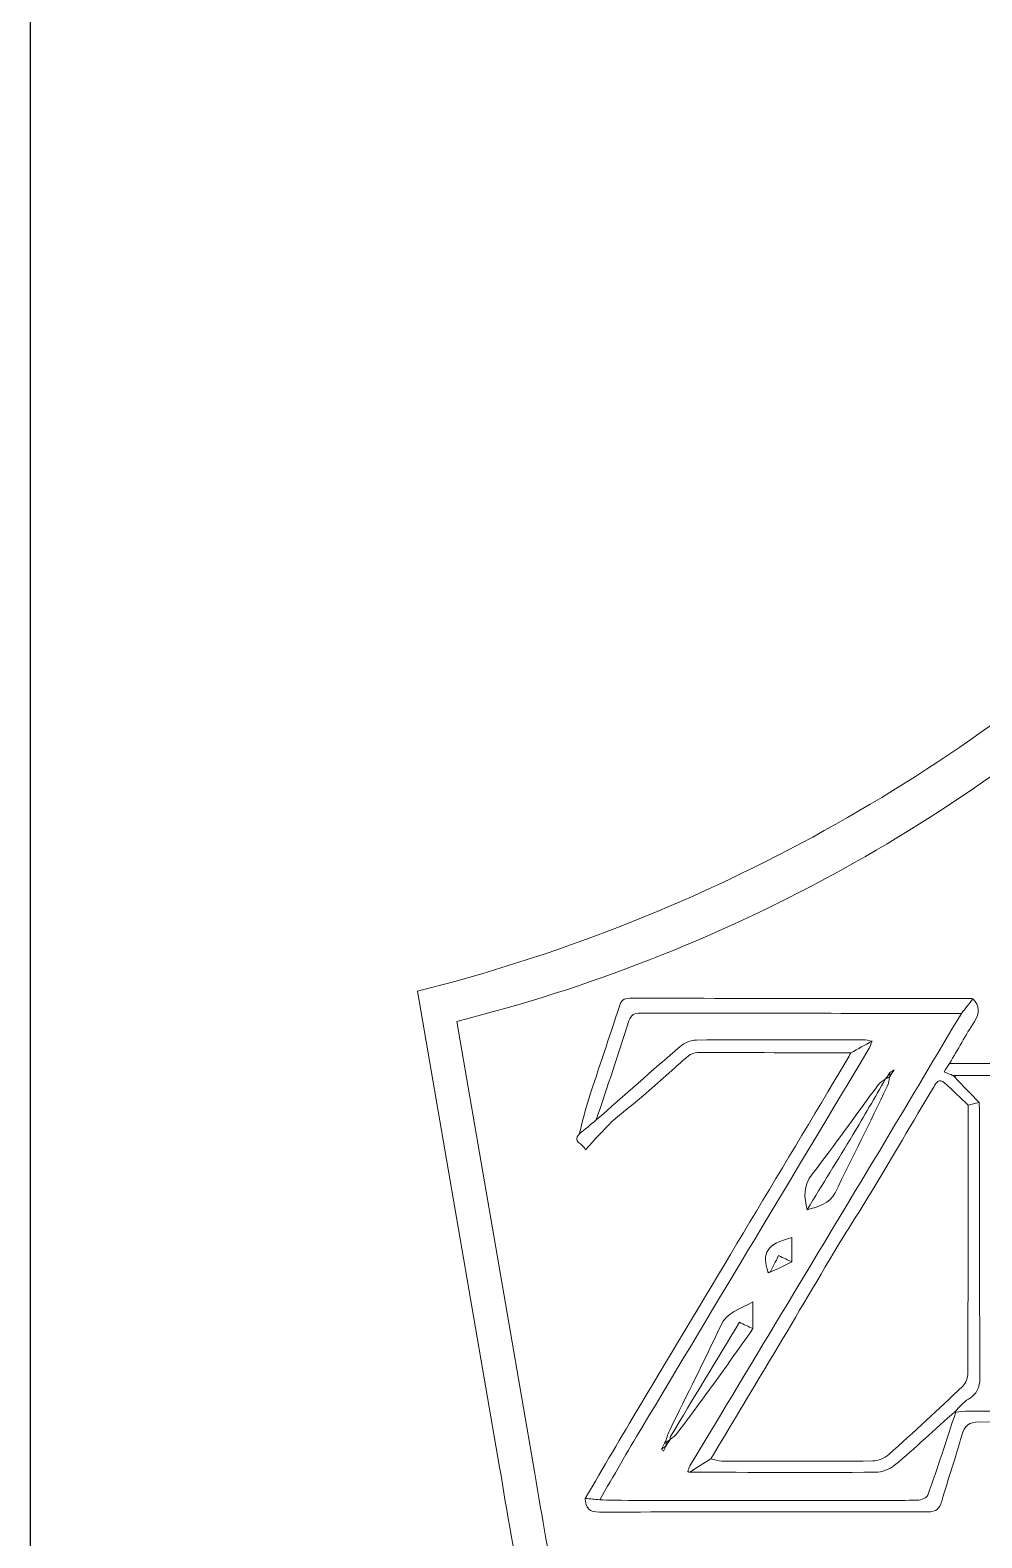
# Model space of a CAD drawing. Header units: inches. Extents: x 0 to 12, y 0 to 12.
# Drawn here: x 0 to 1.07, y 1.188 to 2.884 of the extents above; entities that cross this region are included whole.
import ezdxf

# ---------------------------------------------------------------- set-up
doc = ezdxf.new("R2010")
doc.units = ezdxf.units.IN
doc.header["$MEASUREMENT"] = 0

msp = doc.modelspace()

# ---------------------------------------------------------------- linework, layer by layer
at = {"color": 250, "lineweight": 0}
msp.add_line((0.4352, 1.8027), (0.5277, 1.2675), dxfattribs=at)
at = {"color": 5, "lineweight": 0}
msp.add_line((0.4795, 1.7687), (0.5674, 1.2603), dxfattribs=at)
msp.add_lwpolyline([(0, 0), (12, 0), (12, 12), (0, 12)], close=True)
at = {"color": 250, "lineweight": 0}
msp.add_arc((-0.0292, 3.648), 1.9029, 284.1261, 312.9293, dxfattribs=at)
at = {"color": 5, "lineweight": 0}
msp.add_arc((0.0384, 3.5218), 1.8077, 284.1261, 312.9293, dxfattribs=at)
for points, knots in [([(1.0598, 1.7942), (1.0555, 1.7887), (1.0512, 1.7832), (1.0468, 1.7778), (0.9267, 1.7778), (0.8066, 1.7778), (0.6864, 1.7781), (0.6793, 1.7781), (0.6755, 1.7764), (0.6731, 1.7692), (0.6611, 1.732), (0.6487, 1.695), (0.6363, 1.6579), (0.6299, 1.6526), (0.6235, 1.6473), (0.6171, 1.642), (0.6207, 1.6552), (0.6237, 1.6686), (0.6279, 1.6816), (0.6392, 1.7164), (0.6511, 1.751), (0.6623, 1.7858), (0.6644, 1.7921), (0.6671, 1.7948), (0.6742, 1.7948), (0.8011, 1.7946), (0.928, 1.7946), (1.055, 1.7946), (1.0566, 1.7946), (1.0582, 1.7944), (1.0598, 1.7942)], [0, 0, 0, 0, 1, 1, 1, 2, 2, 2, 3, 3, 3, 4, 4, 4, 5, 5, 5, 6, 6, 6, 7, 7, 7, 8, 8, 8, 9, 9, 9, 10, 10, 10, 10]), ([(1.0598, 1.7942), (1.0672, 1.7861), (1.0677, 1.7781), (1.0614, 1.7685), (1.0515, 1.7532), (1.0427, 1.7371), (1.0334, 1.7213), (1.0315, 1.7184), (1.0296, 1.7155), (1.0273, 1.7121), (1.0311, 1.7105), (1.034, 1.7093), (1.0369, 1.708), (1.0377, 1.7073), (1.0386, 1.7067), (1.0395, 1.706), (1.0485, 1.6965), (1.0576, 1.687), (1.0666, 1.6775), (1.0625, 1.6766), (1.0584, 1.6756), (1.0543, 1.6747), (1.0456, 1.6829), (1.037, 1.6912), (1.0283, 1.6993), (1.0214, 1.7058), (1.0183, 1.6995), (1.0156, 1.6949), (0.992, 1.6554), (0.9688, 1.6156), (0.9451, 1.5761), (0.9332, 1.5562), (0.9202, 1.5369), (0.9083, 1.5169), (0.8824, 1.4737), (0.857, 1.4302), (0.8312, 1.3869), (0.8093, 1.3501), (0.7871, 1.3135), (0.765, 1.2768), (0.7571, 1.2717), (0.7492, 1.2667), (0.7414, 1.2617), (0.7414, 1.2617), (0.7413, 1.2617), (0.7413, 1.2617), (0.7406, 1.262), (0.74, 1.2622), (0.7392, 1.2622), (0.74, 1.2644), (0.7404, 1.2669), (0.7416, 1.2689), (0.8148, 1.3908), (0.8882, 1.5125), (0.9614, 1.6344), (0.99, 1.6821), (1.0183, 1.73), (1.0468, 1.7778), (1.0512, 1.7832), (1.0555, 1.7887), (1.0598, 1.7942)], [0, 0, 0, 0, 1, 1, 1, 2, 2, 2, 3, 3, 3, 4, 4, 4, 5, 5, 5, 6, 6, 6, 7, 7, 7, 8, 8, 8, 9, 9, 9, 10, 10, 10, 11, 11, 11, 12, 12, 12, 13, 13, 13, 14, 14, 14, 15, 15, 15, 16, 16, 16, 17, 17, 17, 18, 18, 18, 19, 19, 19, 20, 20, 20, 20]), ([(0.9465, 1.7466), (0.943, 1.7471), (0.9394, 1.748), (0.9358, 1.748), (0.8735, 1.7481), (0.8112, 1.7483), (0.7489, 1.7478), (0.7428, 1.7477), (0.7355, 1.7447), (0.7308, 1.7406), (0.699, 1.7134), (0.6678, 1.6855), (0.6363, 1.6579), (0.6487, 1.695), (0.6611, 1.732), (0.6731, 1.7692), (0.6755, 1.7764), (0.6793, 1.7781), (0.6864, 1.7781), (0.8066, 1.7778), (0.9267, 1.7778), (1.0468, 1.7778), (1.0183, 1.73), (0.99, 1.6821), (0.9614, 1.6344), (0.8882, 1.5125), (0.8148, 1.3908), (0.7416, 1.2689), (0.7404, 1.2669), (0.74, 1.2644), (0.7392, 1.2622), (0.7399, 1.262), (0.7406, 1.2619), (0.7413, 1.2617), (0.7413, 1.2617), (0.7414, 1.2617), (0.7414, 1.2617), (0.8109, 1.2616), (0.8805, 1.2612), (0.9501, 1.2617), (0.9574, 1.2617), (0.9661, 1.2648), (0.9716, 1.2695), (0.9949, 1.2891), (1.0171, 1.3098), (1.0397, 1.3301), (1.0397, 1.3301), (1.0404, 1.3292), (1.0404, 1.3292), (1.0301, 1.298), (1.02, 1.2667), (1.009, 1.2358), (1.008, 1.2329), (1.0015, 1.2304), (0.9975, 1.2303), (0.9727, 1.2298), (0.9479, 1.23), (0.9231, 1.23), (0.8341, 1.23), (0.745, 1.23), (0.656, 1.2301), (0.6507, 1.2301), (0.6455, 1.2305), (0.6402, 1.2308), (0.656, 1.2578), (0.6715, 1.2849), (0.6876, 1.3118), (0.7723, 1.4535), (0.8573, 1.5951), (0.9421, 1.7367), (0.9439, 1.7398), (0.945, 1.7433), (0.9465, 1.7466)], [0, 0, 0, 0, 1, 1, 1, 2, 2, 2, 3, 3, 3, 4, 4, 4, 5, 5, 5, 6, 6, 6, 7, 7, 7, 8, 8, 8, 9, 9, 9, 10, 10, 10, 11, 11, 11, 12, 12, 12, 13, 13, 13, 14, 14, 14, 15, 15, 15, 16, 16, 16, 17, 17, 17, 18, 18, 18, 19, 19, 19, 20, 20, 20, 21, 21, 21, 22, 22, 22, 23, 23, 23, 24, 24, 24, 24]), ([(0.9465, 1.7466), (0.9385, 1.7422), (0.9304, 1.7378), (0.9224, 1.7334), (0.8649, 1.7335), (0.8075, 1.7337), (0.7501, 1.7336), (0.7468, 1.7336), (0.7427, 1.7324), (0.7402, 1.7303), (0.7231, 1.7155), (0.7064, 1.7002), (0.6893, 1.6853), (0.6776, 1.6752), (0.665, 1.6661), (0.6536, 1.6556), (0.6437, 1.6464), (0.635, 1.6359), (0.6242, 1.6243), (0.621, 1.6325), (0.6092, 1.6325), (0.6171, 1.642), (0.6235, 1.6473), (0.6299, 1.6526), (0.6363, 1.6579), (0.6678, 1.6855), (0.699, 1.7134), (0.7308, 1.7406), (0.7355, 1.7447), (0.7428, 1.7477), (0.7489, 1.7478), (0.8112, 1.7483), (0.8735, 1.7481), (0.9358, 1.748), (0.9394, 1.748), (0.943, 1.7471), (0.9465, 1.7466)], [0, 0, 0, 0, 1, 1, 1, 2, 2, 2, 3, 3, 3, 4, 4, 4, 5, 5, 5, 6, 6, 6, 7, 7, 7, 8, 8, 8, 9, 9, 9, 10, 10, 10, 11, 11, 11, 12, 12, 12, 12]), ([(0.6402, 1.2308), (0.6348, 1.2312), (0.6294, 1.2317), (0.6239, 1.2322), (0.6443, 1.2669), (0.6645, 1.3017), (0.6852, 1.3362), (0.7629, 1.4661), (0.8407, 1.596), (0.9185, 1.7259), (0.9199, 1.7283), (0.9211, 1.7309), (0.9224, 1.7334), (0.9304, 1.7378), (0.9385, 1.7422), (0.9465, 1.7466), (0.945, 1.7433), (0.9439, 1.7398), (0.9421, 1.7367), (0.8573, 1.5951), (0.7723, 1.4535), (0.6876, 1.3118), (0.6715, 1.2849), (0.656, 1.2578), (0.6402, 1.2308)], [0, 0, 0, 0, 1, 1, 1, 2, 2, 2, 3, 3, 3, 4, 4, 4, 5, 5, 5, 6, 6, 6, 7, 7, 7, 8, 8, 8, 8]), ([(0.9664, 1.7113), (0.9664, 1.7113), (0.9665, 1.7114), (0.9665, 1.7114), (0.9649, 1.7089), (0.9632, 1.7065), (0.9616, 1.704), (0.9616, 1.704), (0.9616, 1.704), (0.9616, 1.704), (0.9589, 1.702), (0.9555, 1.7005), (0.9536, 1.6979), (0.9287, 1.6642), (0.9046, 1.63), (0.879, 1.5968), (0.869, 1.5838), (0.8698, 1.5711), (0.8734, 1.557), (0.8857, 1.5604), (0.8985, 1.5633), (0.9048, 1.5761), (0.9245, 1.6158), (0.944, 1.6556), (0.9634, 1.6955), (0.9651, 1.6989), (0.9654, 1.7029), (0.9663, 1.7067), (0.9663, 1.7067), (0.9662, 1.7066), (0.9662, 1.7066), (0.9679, 1.7091), (0.9696, 1.7117), (0.9712, 1.7142), (0.9696, 1.7133), (0.968, 1.7123), (0.9664, 1.7113)], [0, 0, 0, 0, 1, 1, 1, 2, 2, 2, 3, 3, 3, 4, 4, 4, 5, 5, 5, 6, 6, 6, 7, 7, 7, 8, 8, 8, 9, 9, 9, 10, 10, 10, 11, 11, 11, 12, 12, 12, 12]), ([(0.9662, 1.7066), (0.9663, 1.7082), (0.9664, 1.7098), (0.9665, 1.7114), (0.9665, 1.7114), (0.9664, 1.7113), (0.9664, 1.7113), (0.968, 1.7123), (0.9696, 1.7133), (0.9712, 1.7142), (0.9696, 1.7117), (0.9679, 1.7091), (0.9662, 1.7066)], [0, 0, 0, 0, 1, 1, 1, 2, 2, 2, 3, 3, 3, 4, 4, 4, 4]), ([(0.9712, 1.7142), (0.9696, 1.7133), (0.968, 1.7123), (0.9664, 1.7113), (0.968, 1.7123), (0.9696, 1.7133), (0.9712, 1.7142)], [0, 0, 0, 0, 1, 1, 1, 2, 2, 2, 2]), ([(1.402, 1.721), (1.3977, 1.7166), (1.3934, 1.7123), (1.3892, 1.708), (1.3452, 1.708), (1.3011, 1.708), (1.2571, 1.708), (1.2517, 1.7217), (1.2461, 1.7123), (1.2406, 1.7082), (1.2397, 1.7081), (1.2387, 1.7081), (1.2377, 1.708), (1.1718, 1.708), (1.1058, 1.708), (1.0398, 1.708), (1.0388, 1.708), (1.0379, 1.708), (1.0369, 1.708), (1.034, 1.7093), (1.0311, 1.7105), (1.0273, 1.7121), (1.0296, 1.7155), (1.0315, 1.7184), (1.0334, 1.7213), (1.1526, 1.7213), (1.2718, 1.7214), (1.391, 1.7214), (1.3946, 1.7214), (1.3983, 1.7211), (1.402, 1.721)], [0, 0, 0, 0, 1, 1, 1, 2, 2, 2, 3, 3, 3, 4, 4, 4, 5, 5, 5, 6, 6, 6, 7, 7, 7, 8, 8, 8, 9, 9, 9, 10, 10, 10, 10]), ([(1.6069, 1.702), (1.6346, 1.6902), (1.6549, 1.6713), (1.669, 1.6439), (1.6884, 1.6064), (1.6972, 1.567), (1.6972, 1.5253), (1.6972, 1.5166), (1.6958, 1.5079), (1.6951, 1.4992), (1.6957, 1.4908), (1.6983, 1.482), (1.6965, 1.4743), (1.6908, 1.4512), (1.6835, 1.4285), (1.6766, 1.4057), (1.6749, 1.4), (1.6723, 1.3945), (1.6701, 1.3889), (1.6596, 1.3775), (1.649, 1.3661), (1.6384, 1.3547), (1.638, 1.3542), (1.6383, 1.3531), (1.6383, 1.3523), (1.6383, 1.3523), (1.6383, 1.3526), (1.6383, 1.3526), (1.6148, 1.3321), (1.5849, 1.3277), (1.5564, 1.32), (1.5479, 1.3177), (1.5386, 1.318), (1.5297, 1.318), (1.3754, 1.3179), (1.2211, 1.3178), (1.0668, 1.3182), (1.0549, 1.3183), (1.0502, 1.3139), (1.0472, 1.3032), (1.0402, 1.2784), (1.0319, 1.2539), (1.0247, 1.2291), (1.0222, 1.2206), (1.0187, 1.2171), (1.009, 1.2171), (0.886, 1.2174), (0.7631, 1.2172), (0.6401, 1.2168), (0.6285, 1.2167), (0.6241, 1.2215), (0.6239, 1.2322), (0.6294, 1.2317), (0.6348, 1.2312), (0.6402, 1.2308), (0.6455, 1.2305), (0.6507, 1.2301), (0.656, 1.2301), (0.745, 1.23), (0.8341, 1.23), (0.9231, 1.23), (0.9479, 1.23), (0.9727, 1.2298), (0.9975, 1.2303), (1.0015, 1.2304), (1.008, 1.2329), (1.009, 1.2358), (1.02, 1.2667), (1.0301, 1.298), (1.0404, 1.3292), (1.0452, 1.3296), (1.0501, 1.3304), (1.0549, 1.3304), (1.1127, 1.3305), (1.1704, 1.3305), (1.2282, 1.3305), (1.2325, 1.3305), (1.2368, 1.3309), (1.2422, 1.3311), (1.2422, 1.3497), (1.2423, 1.3671), (1.2421, 1.3846), (1.2419, 1.4211), (1.2415, 1.4577), (1.2412, 1.4943), (1.2449, 1.4982), (1.2487, 1.5021), (1.2525, 1.5061), (1.2538, 1.503), (1.2561, 1.4999), (1.2561, 1.4967), (1.2564, 1.4487), (1.2564, 1.4006), (1.2565, 1.3526), (1.2553, 1.347), (1.2538, 1.3415), (1.2531, 1.3359), (1.2529, 1.3343), (1.2553, 1.3324), (1.2565, 1.3306), (1.3182, 1.3306), (1.3799, 1.3306), (1.4427, 1.3306), (1.4427, 1.3424), (1.4427, 1.3525), (1.4426, 1.3627), (1.4424, 1.4066), (1.442, 1.4506), (1.4417, 1.4945), (1.4456, 1.4992), (1.4495, 1.5038), (1.4535, 1.5084), (1.4547, 1.5053), (1.457, 1.5022), (1.457, 1.4991), (1.4574, 1.4517), (1.4574, 1.4043), (1.4575, 1.3568), (1.4559, 1.3485), (1.4542, 1.3402), (1.4526, 1.3319), (1.4565, 1.3314), (1.4605, 1.3304), (1.4645, 1.3305), (1.4917, 1.331), (1.5189, 1.3315), (1.5461, 1.3325), (1.6048, 1.3346), (1.6492, 1.3673), (1.668, 1.4229), (1.6825, 1.4655), (1.6845, 1.5093), (1.6803, 1.554), (1.6747, 1.6133), (1.655, 1.6639), (1.5993, 1.694), (1.6018, 1.6966), (1.6043, 1.6993), (1.6069, 1.702)], [0, 0, 0, 0, 1, 1, 1, 2, 2, 2, 3, 3, 3, 4, 4, 4, 5, 5, 5, 6, 6, 6, 7, 7, 7, 8, 8, 8, 9, 9, 9, 10, 10, 10, 11, 11, 11, 12, 12, 12, 13, 13, 13, 14, 14, 14, 15, 15, 15, 16, 16, 16, 17, 17, 17, 18, 18, 18, 19, 19, 19, 20, 20, 20, 21, 21, 21, 22, 22, 22, 23, 23, 23, 24, 24, 24, 25, 25, 25, 26, 26, 26, 27, 27, 27, 28, 28, 28, 29, 29, 29, 30, 30, 30, 31, 31, 31, 32, 32, 32, 33, 33, 33, 34, 34, 34, 35, 35, 35, 36, 36, 36, 37, 37, 37, 38, 38, 38, 39, 39, 39, 40, 40, 40, 41, 41, 41, 42, 42, 42, 43, 43, 43, 44, 44, 44, 45, 45, 45, 46, 46, 46, 46]), ([(0.9616, 1.704), (0.9493, 1.683), (0.9373, 1.6619), (0.9248, 1.6412), (0.9079, 1.613), (0.8906, 1.5851), (0.8734, 1.557), (0.8698, 1.5711), (0.869, 1.5838), (0.879, 1.5968), (0.9046, 1.63), (0.9287, 1.6642), (0.9536, 1.6979), (0.9555, 1.7005), (0.9589, 1.702), (0.9616, 1.704)], [0, 0, 0, 0, 1, 1, 1, 2, 2, 2, 3, 3, 3, 4, 4, 4, 5, 5, 5, 5]), ([(0.9663, 1.7067), (0.9654, 1.7029), (0.9651, 1.6989), (0.9634, 1.6955), (0.944, 1.6556), (0.9245, 1.6158), (0.9048, 1.5761), (0.8985, 1.5633), (0.8857, 1.5604), (0.8734, 1.557), (0.8906, 1.5851), (0.9079, 1.613), (0.9248, 1.6412), (0.9373, 1.6619), (0.9493, 1.683), (0.9616, 1.704), (0.9616, 1.704), (0.9616, 1.704), (0.9616, 1.704), (0.9631, 1.7049), (0.9647, 1.7058), (0.9663, 1.7067)], [0, 0, 0, 0, 1, 1, 1, 2, 2, 2, 3, 3, 3, 4, 4, 4, 5, 5, 5, 6, 6, 6, 7, 7, 7, 7]), ([(0.9663, 1.7067), (0.9647, 1.7058), (0.9631, 1.7049), (0.9616, 1.704), (0.9632, 1.7065), (0.9649, 1.7089), (0.9665, 1.7114), (0.9664, 1.7098), (0.9663, 1.7082), (0.9662, 1.7066), (0.9662, 1.7066), (0.9663, 1.7067), (0.9663, 1.7067)], [0, 0, 0, 0, 1, 1, 1, 2, 2, 2, 3, 3, 3, 4, 4, 4, 4]), ([(1.0398, 1.708), (1.0397, 1.7074), (1.0396, 1.7067), (1.0395, 1.706), (1.0386, 1.7067), (1.0377, 1.7073), (1.0369, 1.708), (1.0379, 1.708), (1.0388, 1.708), (1.0398, 1.708)], [0, 0, 0, 0, 1, 1, 1, 2, 2, 2, 3, 3, 3, 3]), ([(1.0398, 1.708), (1.1058, 1.708), (1.1718, 1.708), (1.2377, 1.708), (1.2386, 1.7075), (1.2394, 1.707), (1.2403, 1.7064), (1.2402, 1.6621), (1.2401, 1.6178), (1.2399, 1.5735), (1.2269, 1.607), (1.2139, 1.6406), (1.2007, 1.674), (1.1991, 1.6779), (1.1964, 1.6813), (1.1942, 1.6849), (1.1718, 1.6849), (1.1495, 1.6849), (1.1263, 1.6849), (1.1261, 1.6836), (1.1256, 1.6817), (1.1256, 1.6797), (1.1255, 1.636), (1.1255, 1.5923), (1.1256, 1.5485), (1.1257, 1.5455), (1.1272, 1.5425), (1.128, 1.5395), (1.155, 1.5323), (1.1683, 1.5367), (1.1838, 1.5578), (1.1881, 1.5637), (1.1926, 1.5695), (1.197, 1.5753), (1.197, 1.5404), (1.197, 1.5056), (1.197, 1.4679), (1.1879, 1.4816), (1.1807, 1.4928), (1.173, 1.5036), (1.1709, 1.5066), (1.1674, 1.5104), (1.1642, 1.5106), (1.1519, 1.5114), (1.1394, 1.511), (1.1265, 1.511), (1.126, 1.5076), (1.1255, 1.5057), (1.1255, 1.5038), (1.1255, 1.4591), (1.1254, 1.4144), (1.1256, 1.3698), (1.1256, 1.3667), (1.1269, 1.3636), (1.1277, 1.3606), (1.1285, 1.3598), (1.1293, 1.3591), (1.1301, 1.3584), (1.1488, 1.3585), (1.1675, 1.3593), (1.1862, 1.3585), (1.1955, 1.3581), (1.1988, 1.3616), (1.2014, 1.3699), (1.2143, 1.4115), (1.2278, 1.4528), (1.2411, 1.4943), (1.2415, 1.4577), (1.2419, 1.4211), (1.2421, 1.3846), (1.2423, 1.3671), (1.2422, 1.3497), (1.2422, 1.3311), (1.2368, 1.3309), (1.2325, 1.3305), (1.2282, 1.3305), (1.1704, 1.3305), (1.1127, 1.3305), (1.0549, 1.3304), (1.0501, 1.3304), (1.0452, 1.3296), (1.0404, 1.3292), (1.0404, 1.3292), (1.0397, 1.3301), (1.0397, 1.3301), (1.0446, 1.3348), (1.049, 1.3406), (1.0547, 1.344), (1.0641, 1.3497), (1.0675, 1.3567), (1.0675, 1.3678), (1.0671, 1.4666), (1.0673, 1.5654), (1.0672, 1.6642), (1.0672, 1.6686), (1.0668, 1.6731), (1.0666, 1.6775), (1.0576, 1.687), (1.0485, 1.6965), (1.0395, 1.706), (1.0396, 1.7067), (1.0397, 1.7074), (1.0398, 1.708)], [0, 0, 0, 0, 1, 1, 1, 2, 2, 2, 3, 3, 3, 4, 4, 4, 5, 5, 5, 6, 6, 6, 7, 7, 7, 8, 8, 8, 9, 9, 9, 10, 10, 10, 11, 11, 11, 12, 12, 12, 13, 13, 13, 14, 14, 14, 15, 15, 15, 16, 16, 16, 17, 17, 17, 18, 18, 18, 19, 19, 19, 20, 20, 20, 21, 21, 21, 22, 22, 22, 23, 23, 23, 24, 24, 24, 25, 25, 25, 26, 26, 26, 27, 27, 27, 28, 28, 28, 29, 29, 29, 30, 30, 30, 31, 31, 31, 32, 32, 32, 33, 33, 33, 34, 34, 34, 34]), ([(0.765, 1.2768), (0.7692, 1.2759), (0.7734, 1.2742), (0.7775, 1.2742), (0.8341, 1.274), (0.8906, 1.2739), (0.9471, 1.2744), (0.9532, 1.2745), (0.9605, 1.2775), (0.9651, 1.2816), (0.9933, 1.3068), (1.021, 1.3325), (1.0483, 1.3586), (1.0518, 1.3619), (1.054, 1.3683), (1.054, 1.3733), (1.0543, 1.4738), (1.0543, 1.5742), (1.0543, 1.6747), (1.0584, 1.6756), (1.0625, 1.6766), (1.0666, 1.6775), (1.0668, 1.6731), (1.0672, 1.6686), (1.0672, 1.6642), (1.0673, 1.5654), (1.0671, 1.4666), (1.0675, 1.3678), (1.0675, 1.3567), (1.0641, 1.3497), (1.0547, 1.344), (1.049, 1.3406), (1.0446, 1.3348), (1.0397, 1.3301), (1.0171, 1.3098), (0.9949, 1.2891), (0.9716, 1.2695), (0.9661, 1.2648), (0.9574, 1.2617), (0.9501, 1.2617), (0.8805, 1.2612), (0.8109, 1.2616), (0.7414, 1.2617), (0.7492, 1.2667), (0.7571, 1.2717), (0.765, 1.2768)], [0, 0, 0, 0, 1, 1, 1, 2, 2, 2, 3, 3, 3, 4, 4, 4, 5, 5, 5, 6, 6, 6, 7, 7, 7, 8, 8, 8, 9, 9, 9, 10, 10, 10, 11, 11, 11, 12, 12, 12, 13, 13, 13, 14, 14, 14, 15, 15, 15, 15]), ([(0.8319, 1.4867), (0.8319, 1.4867), (0.8318, 1.4866), (0.8318, 1.4866), (0.84, 1.4905), (0.8481, 1.4943), (0.8562, 1.4982), (0.8562, 1.5072), (0.8562, 1.5162), (0.8562, 1.5257), (0.8279, 1.5185), (0.8218, 1.5086), (0.8297, 1.486), (0.8305, 1.4863), (0.8312, 1.4865), (0.8319, 1.4867)], [0, 0, 0, 0, 1, 1, 1, 2, 2, 2, 3, 3, 3, 4, 4, 4, 5, 5, 5, 5]), ([(0.8297, 1.486), (0.8218, 1.5086), (0.8279, 1.5185), (0.8562, 1.5257), (0.8562, 1.5162), (0.8562, 1.5072), (0.8562, 1.4982), (0.8517, 1.5004), (0.8471, 1.5026), (0.8413, 1.5053), (0.8378, 1.4985), (0.8348, 1.4926), (0.8318, 1.4866), (0.8318, 1.4866), (0.8319, 1.4867), (0.8319, 1.4867), (0.8311, 1.4867), (0.8304, 1.4865), (0.8297, 1.486)], [0, 0, 0, 0, 1, 1, 1, 2, 2, 2, 3, 3, 3, 4, 4, 4, 5, 5, 5, 6, 6, 6, 6]), ([(0.8318, 1.4866), (0.8348, 1.4926), (0.8378, 1.4985), (0.8413, 1.5053), (0.8471, 1.5026), (0.8517, 1.5004), (0.8562, 1.4982), (0.8481, 1.4943), (0.84, 1.4905), (0.8318, 1.4866)], [0, 0, 0, 0, 1, 1, 1, 2, 2, 2, 3, 3, 3, 3]), ([(0.8297, 1.486), (0.8304, 1.4865), (0.8311, 1.4867), (0.8319, 1.4867), (0.8312, 1.4865), (0.8305, 1.4863), (0.8297, 1.486)], [0, 0, 0, 0, 1, 1, 1, 2, 2, 2, 2]), ([(0.7145, 1.2911), (0.7161, 1.2935), (0.7177, 1.296), (0.7194, 1.2985), (0.7194, 1.2985), (0.7194, 1.2985), (0.7194, 1.2985), (0.7222, 1.301), (0.7255, 1.303), (0.7277, 1.306), (0.7423, 1.3255), (0.7567, 1.3451), (0.771, 1.3649), (0.785, 1.3842), (0.7987, 1.4037), (0.8125, 1.4232), (0.8125, 1.4324), (0.8125, 1.4416), (0.8125, 1.4533), (0.7976, 1.4449), (0.7832, 1.4422), (0.7759, 1.4261), (0.7579, 1.387), (0.7382, 1.3486), (0.7193, 1.3099), (0.7172, 1.3056), (0.7158, 1.3009), (0.7141, 1.2964), (0.7127, 1.2935), (0.7113, 1.2906), (0.7098, 1.2877), (0.7105, 1.287), (0.7112, 1.2863), (0.712, 1.2855), (0.7128, 1.2874), (0.7137, 1.2893), (0.7146, 1.2912), (0.7146, 1.2912), (0.7145, 1.2911), (0.7145, 1.2911)], [0, 0, 0, 0, 1, 1, 1, 2, 2, 2, 3, 3, 3, 4, 4, 4, 5, 5, 5, 6, 6, 6, 7, 7, 7, 8, 8, 8, 9, 9, 9, 10, 10, 10, 11, 11, 11, 12, 12, 12, 13, 13, 13, 13]), ([(0.7141, 1.2964), (0.7158, 1.3009), (0.7172, 1.3056), (0.7193, 1.3099), (0.7382, 1.3486), (0.7579, 1.387), (0.7759, 1.4261), (0.7832, 1.4422), (0.7976, 1.4449), (0.8125, 1.4533), (0.8125, 1.4416), (0.8125, 1.4324), (0.8125, 1.4232), (0.8075, 1.4255), (0.8026, 1.4279), (0.7972, 1.4304), (0.7711, 1.3871), (0.7454, 1.3445), (0.7198, 1.3019), (0.7193, 1.301), (0.7195, 1.2996), (0.7194, 1.2985), (0.7194, 1.2985), (0.7194, 1.2985), (0.7194, 1.2985), (0.7179, 1.2975), (0.7165, 1.2965), (0.7151, 1.2955), (0.7147, 1.2958), (0.7144, 1.2961), (0.7141, 1.2964)], [0, 0, 0, 0, 1, 1, 1, 2, 2, 2, 3, 3, 3, 4, 4, 4, 5, 5, 5, 6, 6, 6, 7, 7, 7, 8, 8, 8, 9, 9, 9, 10, 10, 10, 10]), ([(0.7194, 1.2985), (0.7195, 1.2996), (0.7193, 1.301), (0.7198, 1.3019), (0.7454, 1.3445), (0.7711, 1.3871), (0.7972, 1.4304), (0.8026, 1.4279), (0.8075, 1.4255), (0.8125, 1.4232), (0.7987, 1.4037), (0.785, 1.3842), (0.771, 1.3649), (0.7567, 1.3451), (0.7423, 1.3255), (0.7277, 1.306), (0.7255, 1.303), (0.7222, 1.301), (0.7194, 1.2985)], [0, 0, 0, 0, 1, 1, 1, 2, 2, 2, 3, 3, 3, 4, 4, 4, 5, 5, 5, 6, 6, 6, 6]), ([(0.7146, 1.2912), (0.713, 1.29), (0.7114, 1.2889), (0.7098, 1.2877), (0.7113, 1.2906), (0.7127, 1.2935), (0.7141, 1.2964), (0.7144, 1.2961), (0.7147, 1.2958), (0.7151, 1.2955), (0.7149, 1.294), (0.7147, 1.2926), (0.7145, 1.2911), (0.7145, 1.2911), (0.7146, 1.2912), (0.7146, 1.2912)], [0, 0, 0, 0, 1, 1, 1, 2, 2, 2, 3, 3, 3, 4, 4, 4, 5, 5, 5, 5]), ([(0.7146, 1.2912), (0.7137, 1.2893), (0.7128, 1.2874), (0.712, 1.2855), (0.7112, 1.2863), (0.7105, 1.287), (0.7098, 1.2877), (0.7114, 1.2889), (0.713, 1.29), (0.7146, 1.2912)], [0, 0, 0, 0, 1, 1, 1, 2, 2, 2, 3, 3, 3, 3]), ([(0.7145, 1.2911), (0.7147, 1.2926), (0.7149, 1.294), (0.7151, 1.2955), (0.7165, 1.2965), (0.7179, 1.2975), (0.7194, 1.2985), (0.7177, 1.296), (0.7161, 1.2935), (0.7145, 1.2911)], [0, 0, 0, 0, 1, 1, 1, 2, 2, 2, 3, 3, 3, 3]), ([(1.2696, 0.2982), (1.1669, 0.3746), (0.9865, 0.5088), (0.7614, 0.7282), (0.6155, 0.9776), (0.5833, 1.1625), (0.5674, 1.2603)], [0, 0, 0, 0, 0.0808468, 0.1419248, 0.197496, 0.2597021, 0.2597021, 0.2597021, 0.2597021]), ([(0.7413, 1.2617), (0.7406, 1.2619), (0.7399, 1.262), (0.7392, 1.2622), (0.74, 1.2622), (0.7406, 1.262), (0.7413, 1.2617)], [0, 0, 0, 0, 1, 1, 1, 2, 2, 2, 2])]:
    msp.add_open_spline(points, degree=3, knots=knots, dxfattribs=at)
at = {"color": 250, "lineweight": 0}
msp.add_open_spline([(1.2669, 0.2548), (1.1587, 0.3352), (0.9689, 0.4765), (0.7319, 0.7075), (0.5783, 0.97), (0.5444, 1.1645), (0.5277, 1.2675)], degree=3, knots=[0, 0, 0, 0, 0.0808468, 0.1419248, 0.197496, 0.2597021, 0.2597021, 0.2597021, 0.2597021], dxfattribs=at)

doc.saveas('drawing.dxf')
